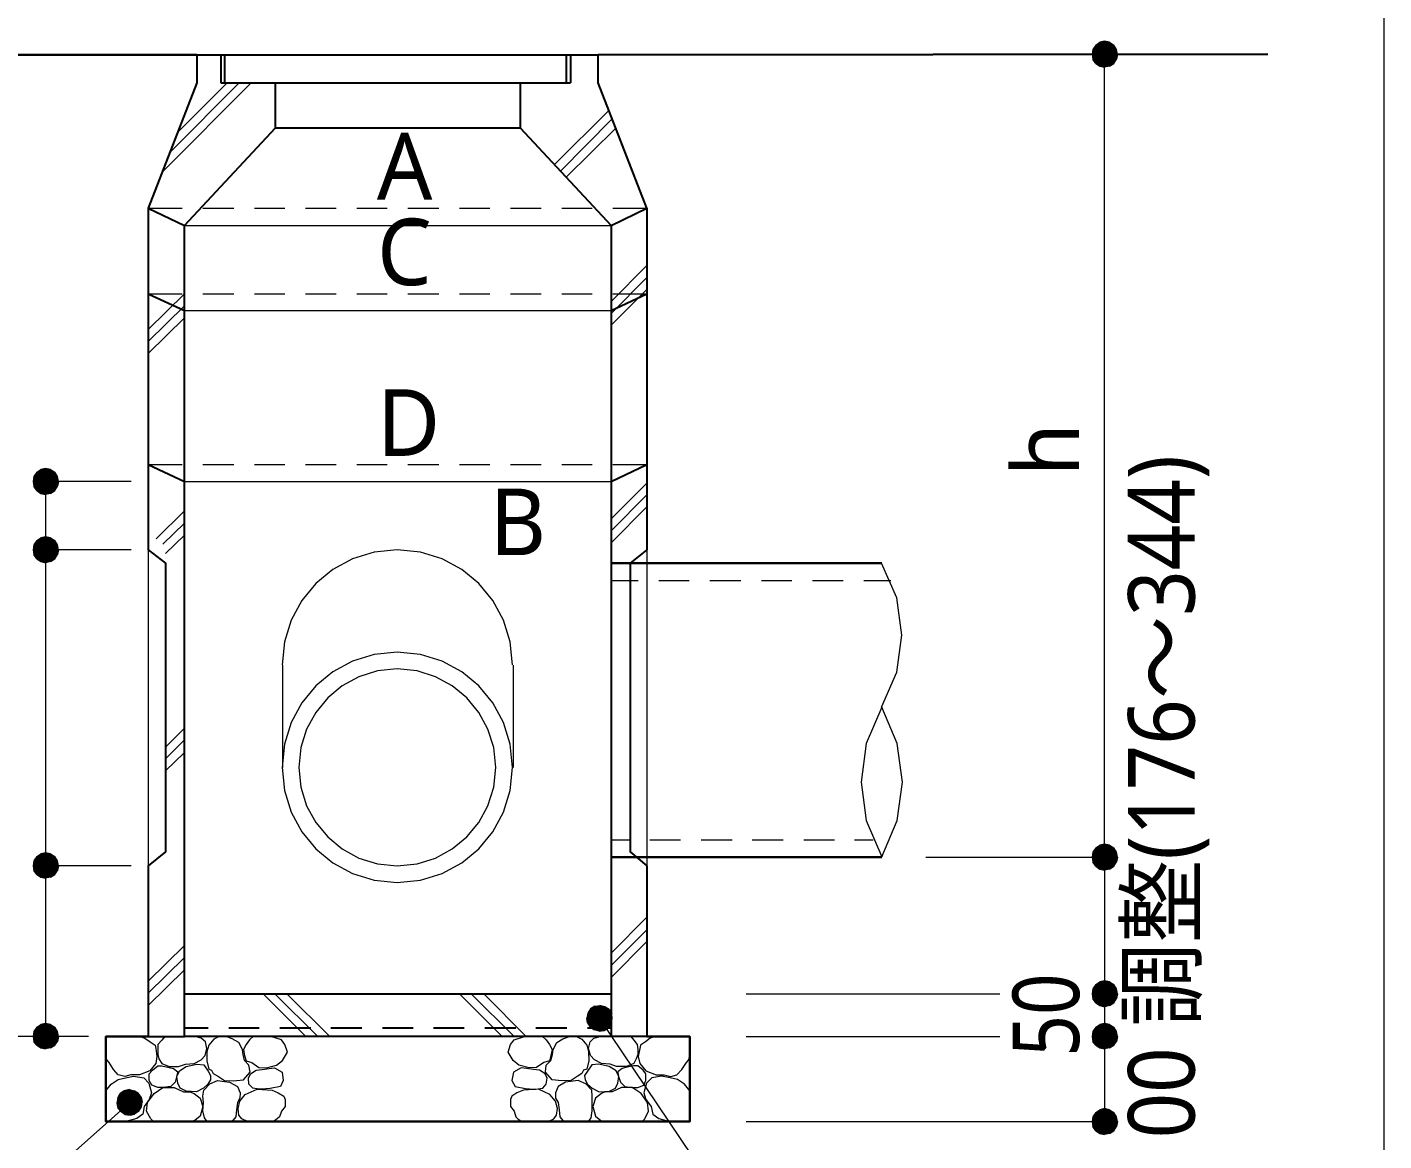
# Model space of a CAD drawing. Header units: millimetres. Extents: x 0 to 420, y 0 to 297.
# Drawn here: x 249.2 to 302.2, y 212 to 255.5 of the extents above; entities that cross this region are included whole.
import ezdxf
from ezdxf.enums import TextEntityAlignment as Align

# ---------------------------------------------------------------- set-up
doc = ezdxf.new("R2010")
doc.units = ezdxf.units.MM
doc.styles.add('kst32b', font='NotoSansJP-Variable.ttf')

msp = doc.modelspace()

# ---------------------------------------------------------------- hatches: boundary and pattern name
h = msp.add_hatch(color=7)
h.paths.add_polyline_path([(291.275, 254.953), (291.084, 254.91), (291.275, 254.445), (291.275, 254.953)])
h.paths.add_polyline_path([(291.084, 254.91), (291.275, 254.445), (290.936, 254.804), (291.084, 254.91)])
h.paths.add_polyline_path([(291.275, 254.445), (290.936, 254.804), (290.809, 254.635), (291.275, 254.445)])
h = msp.add_hatch(color=7)
h.paths.add_polyline_path([(291.74, 254.635), (291.634, 254.804), (291.275, 254.445), (291.74, 254.635)])
h.paths.add_polyline_path([(291.634, 254.804), (291.275, 254.445), (291.465, 254.91), (291.634, 254.804)])
h.paths.add_polyline_path([(291.275, 254.445), (291.465, 254.91), (291.275, 254.953), (291.275, 254.445)])
for points in [[(290.809, 254.635), (290.788, 254.445), (291.275, 254.445), (290.809, 254.635)], [(249.47, 237.956), (249.449, 237.765), (249.936, 237.765), (249.47, 237.956)], [(249.47, 235.289), (249.449, 235.098), (249.936, 235.098), (249.47, 235.289)], [(290.809, 223.287), (290.788, 223.097), (291.275, 223.097), (290.809, 223.287)], [(249.47, 222.948), (249.449, 222.758), (249.936, 222.758), (249.47, 222.948)], [(290.809, 217.953), (290.788, 217.763), (291.275, 217.763), (290.809, 217.953)], [(271.209, 217.17), (271.103, 217.001), (271.547, 216.81), (271.209, 217.17)], [(249.47, 216.281), (249.449, 216.09), (249.936, 216.09), (249.47, 216.281)], [(290.809, 216.281), (290.788, 216.09), (291.275, 216.09), (290.809, 216.281)], [(252.709, 213.487), (252.751, 213.296), (253.217, 213.508), (252.709, 213.487)], [(290.809, 212.958), (290.788, 212.767), (291.275, 212.767), (290.809, 212.958)]]:
    msp.add_hatch(color=7).paths.add_polyline_path(points)
h = msp.add_hatch(color=7)
h.paths.add_polyline_path([(290.788, 254.445), (290.809, 254.254), (291.275, 254.445), (290.788, 254.445)])
h.paths.add_polyline_path([(290.809, 254.254), (291.275, 254.445), (290.936, 254.085), (290.809, 254.254)])
h.paths.add_polyline_path([(291.275, 254.445), (290.936, 254.085), (291.084, 253.979), (291.275, 254.445)])
h = msp.add_hatch(color=7)
h.paths.add_polyline_path([(291.084, 253.979), (291.275, 253.937), (291.275, 254.445), (291.084, 253.979)])
h.paths.add_polyline_path([(291.275, 253.937), (291.275, 254.445), (291.465, 253.979), (291.275, 253.937)])
h.paths.add_polyline_path([(291.275, 254.445), (291.465, 253.979), (291.634, 254.085), (291.275, 254.445)])
h = msp.add_hatch(color=7)
h.paths.add_polyline_path([(291.634, 254.085), (291.74, 254.254), (291.275, 254.445), (291.634, 254.085)])
h.paths.add_polyline_path([(291.74, 254.254), (291.275, 254.445), (291.782, 254.445), (291.74, 254.254)])
h.paths.add_polyline_path([(291.275, 254.445), (291.782, 254.445), (291.74, 254.635), (291.275, 254.445)])
h = msp.add_hatch(color=7)
h.paths.add_polyline_path([(249.936, 238.273), (249.746, 238.231), (249.936, 237.765), (249.936, 238.273)])
h.paths.add_polyline_path([(249.746, 238.231), (249.936, 237.765), (249.597, 238.125), (249.746, 238.231)])
h.paths.add_polyline_path([(249.936, 237.765), (249.597, 238.125), (249.47, 237.956), (249.936, 237.765)])
h = msp.add_hatch(color=7)
h.paths.add_polyline_path([(250.402, 237.956), (250.296, 238.125), (249.936, 237.765), (250.402, 237.956)])
h.paths.add_polyline_path([(250.296, 238.125), (249.936, 237.765), (250.127, 238.231), (250.296, 238.125)])
h.paths.add_polyline_path([(249.936, 237.765), (250.127, 238.231), (249.936, 238.273), (249.936, 237.765)])
h = msp.add_hatch(color=7)
h.paths.add_polyline_path([(250.296, 237.405), (250.402, 237.575), (249.936, 237.765), (250.296, 237.405)])
h.paths.add_polyline_path([(250.402, 237.575), (249.936, 237.765), (250.444, 237.765), (250.402, 237.575)])
h.paths.add_polyline_path([(249.936, 237.765), (250.444, 237.765), (250.402, 237.956), (249.936, 237.765)])
h = msp.add_hatch(color=7)
h.paths.add_polyline_path([(249.449, 237.765), (249.47, 237.575), (249.936, 237.765), (249.449, 237.765)])
h.paths.add_polyline_path([(249.47, 237.575), (249.936, 237.765), (249.597, 237.405), (249.47, 237.575)])
h.paths.add_polyline_path([(249.936, 237.765), (249.597, 237.405), (249.746, 237.299), (249.936, 237.765)])
h = msp.add_hatch(color=7)
h.paths.add_polyline_path([(249.746, 237.299), (249.936, 237.257), (249.936, 237.765), (249.746, 237.299)])
h.paths.add_polyline_path([(249.936, 237.257), (249.936, 237.765), (250.127, 237.299), (249.936, 237.257)])
h.paths.add_polyline_path([(249.936, 237.765), (250.127, 237.299), (250.296, 237.405), (249.936, 237.765)])
h = msp.add_hatch(color=7)
h.paths.add_polyline_path([(249.936, 235.606), (249.746, 235.564), (249.936, 235.098), (249.936, 235.606)])
h.paths.add_polyline_path([(249.746, 235.564), (249.936, 235.098), (249.597, 235.458), (249.746, 235.564)])
h.paths.add_polyline_path([(249.936, 235.098), (249.597, 235.458), (249.47, 235.289), (249.936, 235.098)])
h = msp.add_hatch(color=7)
h.paths.add_polyline_path([(250.402, 235.289), (250.296, 235.458), (249.936, 235.098), (250.402, 235.289)])
h.paths.add_polyline_path([(250.296, 235.458), (249.936, 235.098), (250.127, 235.564), (250.296, 235.458)])
h.paths.add_polyline_path([(249.936, 235.098), (250.127, 235.564), (249.936, 235.606), (249.936, 235.098)])
h = msp.add_hatch(color=7)
h.paths.add_polyline_path([(250.296, 234.738), (250.402, 234.908), (249.936, 235.098), (250.296, 234.738)])
h.paths.add_polyline_path([(250.402, 234.908), (249.936, 235.098), (250.444, 235.098), (250.402, 234.908)])
h.paths.add_polyline_path([(249.936, 235.098), (250.444, 235.098), (250.402, 235.289), (249.936, 235.098)])
h = msp.add_hatch(color=7)
h.paths.add_polyline_path([(249.449, 235.098), (249.47, 234.908), (249.936, 235.098), (249.449, 235.098)])
h.paths.add_polyline_path([(249.47, 234.908), (249.936, 235.098), (249.597, 234.738), (249.47, 234.908)])
h.paths.add_polyline_path([(249.936, 235.098), (249.597, 234.738), (249.746, 234.632), (249.936, 235.098)])
h = msp.add_hatch(color=7)
h.paths.add_polyline_path([(249.746, 234.632), (249.936, 234.59), (249.936, 235.098), (249.746, 234.632)])
h.paths.add_polyline_path([(249.936, 234.59), (249.936, 235.098), (250.127, 234.632), (249.936, 234.59)])
h.paths.add_polyline_path([(249.936, 235.098), (250.127, 234.632), (250.296, 234.738), (249.936, 235.098)])
h = msp.add_hatch(color=7)
h.paths.add_polyline_path([(291.275, 223.605), (291.084, 223.562), (291.275, 223.097), (291.275, 223.605)])
h.paths.add_polyline_path([(291.084, 223.562), (291.275, 223.097), (290.936, 223.456), (291.084, 223.562)])
h.paths.add_polyline_path([(291.275, 223.097), (290.936, 223.456), (290.809, 223.287), (291.275, 223.097)])
h = msp.add_hatch(color=7)
h.paths.add_polyline_path([(291.74, 223.287), (291.634, 223.456), (291.275, 223.097), (291.74, 223.287)])
h.paths.add_polyline_path([(291.634, 223.456), (291.275, 223.097), (291.465, 223.562), (291.634, 223.456)])
h.paths.add_polyline_path([(291.275, 223.097), (291.465, 223.562), (291.275, 223.605), (291.275, 223.097)])
h = msp.add_hatch(color=7)
h.paths.add_polyline_path([(249.936, 223.266), (249.746, 223.224), (249.936, 222.758), (249.936, 223.266)])
h.paths.add_polyline_path([(249.746, 223.224), (249.936, 222.758), (249.597, 223.118), (249.746, 223.224)])
h.paths.add_polyline_path([(249.936, 222.758), (249.597, 223.118), (249.47, 222.948), (249.936, 222.758)])
h = msp.add_hatch(color=7)
h.paths.add_polyline_path([(250.402, 222.948), (250.296, 223.118), (249.936, 222.758), (250.402, 222.948)])
h.paths.add_polyline_path([(250.296, 223.118), (249.936, 222.758), (250.127, 223.224), (250.296, 223.118)])
h.paths.add_polyline_path([(249.936, 222.758), (250.127, 223.224), (249.936, 223.266), (249.936, 222.758)])
h = msp.add_hatch(color=7)
h.paths.add_polyline_path([(290.788, 223.097), (290.809, 222.906), (291.275, 223.097), (290.788, 223.097)])
h.paths.add_polyline_path([(290.809, 222.906), (291.275, 223.097), (290.936, 222.737), (290.809, 222.906)])
h.paths.add_polyline_path([(291.275, 223.097), (290.936, 222.737), (291.084, 222.631), (291.275, 223.097)])
h = msp.add_hatch(color=7)
h.paths.add_polyline_path([(291.084, 222.631), (291.275, 222.589), (291.275, 223.097), (291.084, 222.631)])
h.paths.add_polyline_path([(291.275, 222.589), (291.275, 223.097), (291.465, 222.631), (291.275, 222.589)])
h.paths.add_polyline_path([(291.275, 223.097), (291.465, 222.631), (291.634, 222.737), (291.275, 223.097)])
h = msp.add_hatch(color=7)
h.paths.add_polyline_path([(291.634, 222.737), (291.74, 222.906), (291.275, 223.097), (291.634, 222.737)])
h.paths.add_polyline_path([(291.74, 222.906), (291.275, 223.097), (291.782, 223.097), (291.74, 222.906)])
h.paths.add_polyline_path([(291.275, 223.097), (291.782, 223.097), (291.74, 223.287), (291.275, 223.097)])
h = msp.add_hatch(color=7)
h.paths.add_polyline_path([(249.449, 222.758), (249.47, 222.567), (249.936, 222.758), (249.449, 222.758)])
h.paths.add_polyline_path([(249.47, 222.567), (249.936, 222.758), (249.597, 222.419), (249.47, 222.567)])
h.paths.add_polyline_path([(249.936, 222.758), (249.597, 222.419), (249.746, 222.313), (249.936, 222.758)])
h = msp.add_hatch(color=7)
h.paths.add_polyline_path([(249.746, 222.313), (249.936, 222.271), (249.936, 222.758), (249.746, 222.313)])
h.paths.add_polyline_path([(249.936, 222.271), (249.936, 222.758), (250.127, 222.313), (249.936, 222.271)])
h.paths.add_polyline_path([(249.936, 222.758), (250.127, 222.313), (250.296, 222.419), (249.936, 222.758)])
h = msp.add_hatch(color=7)
h.paths.add_polyline_path([(250.296, 222.419), (250.402, 222.567), (249.936, 222.758), (250.296, 222.419)])
h.paths.add_polyline_path([(250.402, 222.567), (249.936, 222.758), (250.444, 222.758), (250.402, 222.567)])
h.paths.add_polyline_path([(249.936, 222.758), (250.444, 222.758), (250.402, 222.948), (249.936, 222.758)])
h = msp.add_hatch(color=7)
h.paths.add_polyline_path([(291.275, 218.271), (291.084, 218.228), (291.275, 217.763), (291.275, 218.271)])
h.paths.add_polyline_path([(291.084, 218.228), (291.275, 217.763), (290.936, 218.122), (291.084, 218.228)])
h.paths.add_polyline_path([(291.275, 217.763), (290.936, 218.122), (290.809, 217.953), (291.275, 217.763)])
h = msp.add_hatch(color=7)
h.paths.add_polyline_path([(291.74, 217.953), (291.634, 218.122), (291.275, 217.763), (291.74, 217.953)])
h.paths.add_polyline_path([(291.634, 218.122), (291.275, 217.763), (291.465, 218.228), (291.634, 218.122)])
h.paths.add_polyline_path([(291.275, 217.763), (291.465, 218.228), (291.275, 218.271), (291.275, 217.763)])
h = msp.add_hatch(color=7)
h.paths.add_polyline_path([(290.788, 217.763), (290.809, 217.572), (291.275, 217.763), (290.788, 217.763)])
h.paths.add_polyline_path([(290.809, 217.572), (291.275, 217.763), (290.936, 217.403), (290.809, 217.572)])
h.paths.add_polyline_path([(291.275, 217.763), (290.936, 217.403), (291.084, 217.297), (291.275, 217.763)])
h = msp.add_hatch(color=7)
h.paths.add_polyline_path([(291.084, 217.297), (291.275, 217.255), (291.275, 217.763), (291.084, 217.297)])
h.paths.add_polyline_path([(291.275, 217.255), (291.275, 217.763), (291.465, 217.297), (291.275, 217.255)])
h.paths.add_polyline_path([(291.275, 217.763), (291.465, 217.297), (291.634, 217.403), (291.275, 217.763)])
h = msp.add_hatch(color=7)
h.paths.add_polyline_path([(291.634, 217.403), (291.74, 217.572), (291.275, 217.763), (291.634, 217.403)])
h.paths.add_polyline_path([(291.74, 217.572), (291.275, 217.763), (291.782, 217.763), (291.74, 217.572)])
h.paths.add_polyline_path([(291.275, 217.763), (291.782, 217.763), (291.74, 217.953), (291.275, 217.763)])
h = msp.add_hatch(color=7)
h.paths.add_polyline_path([(271.759, 217.255), (271.568, 217.297), (271.547, 216.81), (271.759, 217.255)])
h.paths.add_polyline_path([(271.568, 217.297), (271.547, 216.81), (271.378, 217.276), (271.568, 217.297)])
h.paths.add_polyline_path([(271.547, 216.81), (271.378, 217.276), (271.209, 217.17), (271.547, 216.81)])
h = msp.add_hatch(color=7)
h.paths.add_polyline_path([(272.055, 216.789), (272.034, 216.979), (271.547, 216.81), (272.055, 216.789)])
h.paths.add_polyline_path([(272.034, 216.979), (271.547, 216.81), (271.928, 217.149), (272.034, 216.979)])
h.paths.add_polyline_path([(271.547, 216.81), (271.928, 217.149), (271.759, 217.255), (271.547, 216.81)])
h = msp.add_hatch(color=7)
h.paths.add_polyline_path([(271.103, 217.001), (271.06, 216.81), (271.547, 216.81), (271.103, 217.001)])
h.paths.add_polyline_path([(271.06, 216.81), (271.547, 216.81), (271.082, 216.62), (271.06, 216.81)])
h.paths.add_polyline_path([(271.547, 216.81), (271.082, 216.62), (271.187, 216.45), (271.547, 216.81)])
h = msp.add_hatch(color=7)
h.paths.add_polyline_path([(271.187, 216.45), (271.357, 216.345), (271.547, 216.81), (271.187, 216.45)])
h.paths.add_polyline_path([(271.357, 216.345), (271.547, 216.81), (271.547, 216.302), (271.357, 216.345)])
h.paths.add_polyline_path([(271.547, 216.81), (271.547, 216.302), (271.738, 216.323), (271.547, 216.81)])
h = msp.add_hatch(color=7)
h.paths.add_polyline_path([(271.738, 216.323), (271.907, 216.429), (271.547, 216.81), (271.738, 216.323)])
h.paths.add_polyline_path([(271.907, 216.429), (271.547, 216.81), (272.013, 216.598), (271.907, 216.429)])
h.paths.add_polyline_path([(271.547, 216.81), (272.013, 216.598), (272.055, 216.789), (271.547, 216.81)])
h = msp.add_hatch(color=7)
h.paths.add_polyline_path([(249.449, 216.09), (249.47, 215.9), (249.936, 216.09), (249.449, 216.09)])
h.paths.add_polyline_path([(249.47, 215.9), (249.936, 216.09), (249.597, 215.752), (249.47, 215.9)])
h.paths.add_polyline_path([(249.936, 216.09), (249.597, 215.752), (249.746, 215.646), (249.936, 216.09)])
h = msp.add_hatch(color=7)
h.paths.add_polyline_path([(249.936, 216.598), (249.746, 216.556), (249.936, 216.09), (249.936, 216.598)])
h.paths.add_polyline_path([(249.746, 216.556), (249.936, 216.09), (249.597, 216.45), (249.746, 216.556)])
h.paths.add_polyline_path([(249.936, 216.09), (249.597, 216.45), (249.47, 216.281), (249.936, 216.09)])
h = msp.add_hatch(color=7)
h.paths.add_polyline_path([(249.746, 215.646), (249.936, 215.604), (249.936, 216.09), (249.746, 215.646)])
h.paths.add_polyline_path([(249.936, 215.604), (249.936, 216.09), (250.127, 215.646), (249.936, 215.604)])
h.paths.add_polyline_path([(249.936, 216.09), (250.127, 215.646), (250.296, 215.752), (249.936, 216.09)])
h = msp.add_hatch(color=7)
h.paths.add_polyline_path([(250.402, 216.281), (250.296, 216.45), (249.936, 216.09), (250.402, 216.281)])
h.paths.add_polyline_path([(250.296, 216.45), (249.936, 216.09), (250.127, 216.556), (250.296, 216.45)])
h.paths.add_polyline_path([(249.936, 216.09), (250.127, 216.556), (249.936, 216.598), (249.936, 216.09)])
h = msp.add_hatch(color=7)
h.paths.add_polyline_path([(250.296, 215.752), (250.402, 215.9), (249.936, 216.09), (250.296, 215.752)])
h.paths.add_polyline_path([(250.402, 215.9), (249.936, 216.09), (250.444, 216.09), (250.402, 215.9)])
h.paths.add_polyline_path([(249.936, 216.09), (250.444, 216.09), (250.402, 216.281), (249.936, 216.09)])
h = msp.add_hatch(color=7)
h.paths.add_polyline_path([(290.788, 216.09), (290.809, 215.9), (291.275, 216.09), (290.788, 216.09)])
h.paths.add_polyline_path([(290.809, 215.9), (291.275, 216.09), (290.936, 215.752), (290.809, 215.9)])
h.paths.add_polyline_path([(291.275, 216.09), (290.936, 215.752), (291.084, 215.646), (291.275, 216.09)])
h = msp.add_hatch(color=7)
h.paths.add_polyline_path([(291.275, 216.598), (291.084, 216.556), (291.275, 216.09), (291.275, 216.598)])
h.paths.add_polyline_path([(291.084, 216.556), (291.275, 216.09), (290.936, 216.45), (291.084, 216.556)])
h.paths.add_polyline_path([(291.275, 216.09), (290.936, 216.45), (290.809, 216.281), (291.275, 216.09)])
h = msp.add_hatch(color=7)
h.paths.add_polyline_path([(291.084, 215.646), (291.275, 215.604), (291.275, 216.09), (291.084, 215.646)])
h.paths.add_polyline_path([(291.275, 215.604), (291.275, 216.09), (291.465, 215.646), (291.275, 215.604)])
h.paths.add_polyline_path([(291.275, 216.09), (291.465, 215.646), (291.634, 215.752), (291.275, 216.09)])
h = msp.add_hatch(color=7)
h.paths.add_polyline_path([(291.74, 216.281), (291.634, 216.45), (291.275, 216.09), (291.74, 216.281)])
h.paths.add_polyline_path([(291.634, 216.45), (291.275, 216.09), (291.465, 216.556), (291.634, 216.45)])
h.paths.add_polyline_path([(291.275, 216.09), (291.465, 216.556), (291.275, 216.598), (291.275, 216.09)])
h = msp.add_hatch(color=7)
h.paths.add_polyline_path([(291.634, 215.752), (291.74, 215.9), (291.275, 216.09), (291.634, 215.752)])
h.paths.add_polyline_path([(291.74, 215.9), (291.275, 216.09), (291.782, 216.09), (291.74, 215.9)])
h.paths.add_polyline_path([(291.275, 216.09), (291.782, 216.09), (291.74, 216.281), (291.275, 216.09)])
h = msp.add_hatch(color=7)
h.paths.add_polyline_path([(253.005, 213.974), (252.836, 213.847), (253.217, 213.508), (253.005, 213.974)])
h.paths.add_polyline_path([(252.836, 213.847), (253.217, 213.508), (252.751, 213.678), (252.836, 213.847)])
h.paths.add_polyline_path([(253.217, 213.508), (252.751, 213.678), (252.709, 213.487), (253.217, 213.508)])
h = msp.add_hatch(color=7)
h.paths.add_polyline_path([(253.555, 213.868), (253.386, 213.974), (253.217, 213.508), (253.555, 213.868)])
h.paths.add_polyline_path([(253.386, 213.974), (253.217, 213.508), (253.196, 214.016), (253.386, 213.974)])
h.paths.add_polyline_path([(253.217, 213.508), (253.196, 214.016), (253.005, 213.974), (253.217, 213.508)])
h = msp.add_hatch(color=7)
h.paths.add_polyline_path([(252.751, 213.296), (252.878, 213.148), (253.217, 213.508), (252.751, 213.296)])
h.paths.add_polyline_path([(252.878, 213.148), (253.217, 213.508), (253.026, 213.042), (252.878, 213.148)])
h.paths.add_polyline_path([(253.217, 213.508), (253.026, 213.042), (253.238, 213.021), (253.217, 213.508)])
h = msp.add_hatch(color=7)
h.paths.add_polyline_path([(253.682, 213.339), (253.704, 213.529), (253.217, 213.508), (253.682, 213.339)])
h.paths.add_polyline_path([(253.704, 213.529), (253.217, 213.508), (253.661, 213.72), (253.704, 213.529)])
h.paths.add_polyline_path([(253.217, 213.508), (253.661, 213.72), (253.555, 213.868), (253.217, 213.508)])
h = msp.add_hatch(color=7)
h.paths.add_polyline_path([(253.238, 213.021), (253.407, 213.064), (253.217, 213.508), (253.238, 213.021)])
h.paths.add_polyline_path([(253.407, 213.064), (253.217, 213.508), (253.577, 213.17), (253.407, 213.064)])
h.paths.add_polyline_path([(253.217, 213.508), (253.577, 213.17), (253.682, 213.339), (253.217, 213.508)])
h = msp.add_hatch(color=7)
h.paths.add_polyline_path([(291.275, 213.275), (291.084, 213.233), (291.275, 212.767), (291.275, 213.275)])
h.paths.add_polyline_path([(291.084, 213.233), (291.275, 212.767), (290.936, 213.127), (291.084, 213.233)])
h.paths.add_polyline_path([(291.275, 212.767), (290.936, 213.127), (290.809, 212.958), (291.275, 212.767)])
h = msp.add_hatch(color=7)
h.paths.add_polyline_path([(291.74, 212.958), (291.634, 213.127), (291.275, 212.767), (291.74, 212.958)])
h.paths.add_polyline_path([(291.634, 213.127), (291.275, 212.767), (291.465, 213.233), (291.634, 213.127)])
h.paths.add_polyline_path([(291.275, 212.767), (291.465, 213.233), (291.275, 213.275), (291.275, 212.767)])
h = msp.add_hatch(color=7)
h.paths.add_polyline_path([(291.634, 212.407), (291.74, 212.577), (291.275, 212.767), (291.634, 212.407)])
h.paths.add_polyline_path([(291.74, 212.577), (291.275, 212.767), (291.782, 212.767), (291.74, 212.577)])
h.paths.add_polyline_path([(291.275, 212.767), (291.782, 212.767), (291.74, 212.958), (291.275, 212.767)])
h = msp.add_hatch(color=7)
h.paths.add_polyline_path([(290.788, 212.767), (290.809, 212.577), (291.275, 212.767), (290.788, 212.767)])
h.paths.add_polyline_path([(290.809, 212.577), (291.275, 212.767), (290.936, 212.407), (290.809, 212.577)])
h.paths.add_polyline_path([(291.275, 212.767), (290.936, 212.407), (291.084, 212.302), (291.275, 212.767)])
h = msp.add_hatch(color=7)
h.paths.add_polyline_path([(291.084, 212.302), (291.275, 212.259), (291.275, 212.767), (291.084, 212.302)])
h.paths.add_polyline_path([(291.275, 212.259), (291.275, 212.767), (291.465, 212.302), (291.275, 212.259)])
h.paths.add_polyline_path([(291.275, 212.767), (291.465, 212.302), (291.634, 212.407), (291.275, 212.767)])

# ---------------------------------------------------------------- linework, layer by layer
at = {"lineweight": 13}
for points in [[(302.175, 285.983), (302.175, 45.995)], [(251.608, 216.09), (245.618, 216.09), (245.618, 254.423)], [(253.28, 254.423), (249.936, 254.423)], [(291.275, 223.097), (291.275, 254.445)], [(254.508, 249.872), (257.958, 253.323)], [(254.804, 250.634), (257.493, 253.323)], [(255.101, 251.396), (257.027, 253.323)], [(269.79, 250.126), (271.928, 252.264)], [(270.023, 249.872), (272.055, 251.926)], [(270.256, 249.64), (272.203, 251.566)], [(253.937, 248.433), (255.27, 248.433)], [(256.074, 248.433), (257.281, 248.433)], [(258.085, 248.433), (259.271, 248.433)], [(260.075, 248.433), (261.281, 248.433)], [(262.086, 248.433), (263.271, 248.433)], [(264.075, 248.433), (265.282, 248.433)], [(266.086, 248.433), (267.271, 248.433)], [(268.076, 248.433), (269.282, 248.433)], [(270.087, 248.433), (271.272, 248.433)], [(272.076, 248.433), (273.41, 248.433)], [(255.355, 247.756), (272.013, 247.756)], [(272.013, 244.792), (273.41, 246.189)], [(272.013, 244.327), (273.41, 245.724)], [(272.013, 243.861), (273.41, 245.258)], [(253.937, 243.692), (255.355, 245.089)], [(253.937, 245.089), (255.27, 245.089)], [(256.074, 245.089), (257.281, 245.089)], [(258.085, 245.089), (259.271, 245.089)], [(260.075, 245.089), (261.281, 245.089)], [(262.086, 245.089), (263.271, 245.089)], [(264.075, 245.089), (265.282, 245.089)], [(266.086, 245.089), (267.271, 245.089)], [(268.076, 245.089), (269.282, 245.089)], [(270.087, 245.089), (271.272, 245.089)], [(272.076, 245.089), (273.41, 245.089)], [(253.937, 243.226), (255.355, 244.623)], [(253.937, 242.761), (255.355, 244.157)], [(255.355, 244.433), (272.013, 244.433)], [(253.937, 238.421), (255.27, 238.421)], [(256.074, 238.421), (257.281, 238.421)], [(258.085, 238.421), (259.271, 238.421)], [(260.075, 238.421), (261.281, 238.421)], [(262.086, 238.421), (263.271, 238.421)], [(264.075, 238.421), (265.282, 238.421)], [(266.086, 238.421), (267.271, 238.421)], [(268.076, 238.421), (269.282, 238.421)], [(270.087, 238.421), (271.272, 238.421)], [(272.076, 238.421), (273.41, 238.421)], [(253.28, 237.765), (249.936, 237.765)], [(249.936, 237.765), (249.936, 235.098), (249.936, 222.758), (249.936, 216.09)], [(255.355, 237.765), (272.013, 237.765)], [(272.013, 237.723), (272.013, 236.305), (273.41, 237.702)], [(272.013, 235.839), (273.41, 237.236)], [(272.013, 235.373), (273.41, 236.77)], [(254.254, 235.521), (255.355, 236.622)], [(254.508, 235.31), (255.355, 236.135)], [(254.614, 234.95), (255.355, 235.67)], [(253.28, 235.098), (249.936, 235.098)], [(253.937, 235.098), (253.937, 222.758)], [(268.161, 230.6), (268.069, 231.507), (267.807, 232.351), (267.392, 233.115), (266.843, 233.781), (266.177, 234.33), (265.413, 234.745), (264.569, 235.007), (263.663, 235.098), (262.756, 235.007), (261.912, 234.745), (261.148, 234.33), (260.482, 233.781), (259.933, 233.115), (259.518, 232.351), (259.256, 231.507), (259.165, 230.6)], [(273.41, 235.098), (273.41, 222.758)], [(282.569, 228.951), (283.161, 230.316), (283.358, 231.764), (283.161, 233.213), (282.569, 234.578)], [(272.013, 233.892), (273.071, 233.892)], [(273.875, 233.892), (275.061, 233.892)], [(275.865, 233.892), (277.072, 233.892)], [(277.876, 233.892), (279.061, 233.892)], [(279.866, 233.892), (281.072, 233.892)], [(281.877, 233.892), (282.935, 233.892)], [(259.186, 230.59), (259.186, 226.589)], [(268.182, 230.59), (268.182, 226.589)], [(282.577, 228.946), (281.972, 227.529), (281.771, 226.028), (281.972, 224.527), (282.577, 223.11)], [(282.573, 223.11), (283.178, 224.527), (283.379, 226.028), (283.178, 227.529), (282.573, 228.946)], [(254.614, 227.393), (255.355, 228.134)], [(254.614, 226.928), (255.355, 227.669)], [(254.614, 226.462), (255.355, 227.182)], [(272.013, 223.774), (272.732, 223.774)], [(273.516, 223.774), (274.722, 223.774)], [(275.527, 223.774), (276.733, 223.774)], [(277.516, 223.774), (278.723, 223.774)], [(279.527, 223.774), (280.734, 223.774)], [(281.517, 223.774), (282.236, 223.774)], [(284.289, 223.097), (291.275, 223.097)], [(291.275, 223.097), (291.275, 217.763), (291.275, 216.09), (291.275, 212.767)], [(253.28, 222.758), (249.936, 222.758)], [(272.013, 219.35), (273.41, 220.747)], [(272.013, 218.863), (273.41, 220.26)], [(272.013, 218.398), (273.41, 219.795)], [(253.937, 218.249), (255.355, 219.646)], [(253.937, 217.784), (255.355, 219.181)], [(253.937, 217.297), (255.355, 218.694)], [(260.096, 216.09), (258.424, 217.763)], [(260.562, 216.09), (258.889, 217.763)], [(261.027, 216.09), (259.355, 217.763)], [(267.758, 216.09), (266.086, 217.763)], [(268.224, 216.09), (266.552, 217.763)], [(268.69, 216.09), (267.039, 217.763)], [(277.283, 217.763), (287.189, 217.763)], [(290.894, 217.763), (291.275, 217.763)], [(271.547, 216.81), (277.897, 207.37)], [(253.619, 216.09), (253.81, 216.027), (254.021, 215.879), (254.212, 215.752), (254.233, 215.625), (254.275, 215.307), (254.233, 215.032), (254, 214.757), (253.598, 214.588), (253.259, 214.588), (253.026, 214.524), (252.772, 214.588), (252.582, 214.799), (252.412, 215.074), (252.328, 215.18), (252.286, 215.371)], [(254.593, 216.09), (254.466, 215.942), (254.318, 215.773), (254.318, 215.582), (254.318, 215.392), (254.36, 215.223), (254.466, 215.032), (254.762, 214.926), (255.122, 214.926), (255.397, 215.011), (255.736, 215.032), (256.011, 215.18), (256.159, 215.35), (256.223, 215.625), (256.18, 215.879), (256.011, 216.027), (255.757, 216.09)], [(256.709, 216.09), (256.498, 215.985), (256.307, 215.752), (256.223, 215.498), (256.223, 215.138), (256.307, 214.821), (256.413, 214.778), (256.477, 214.651), (256.688, 214.524), (256.921, 214.376), (257.26, 214.355), (257.662, 214.397), (257.916, 214.693), (257.873, 214.969), (257.704, 215.159), (257.641, 215.392), (257.62, 215.582), (257.471, 215.858), (257.217, 216.006), (256.985, 216.09)], [(258.043, 216.09), (257.895, 215.963), (257.768, 215.773), (257.662, 215.582), (257.704, 215.35), (257.768, 215.138), (257.979, 215.074), (258.254, 214.884), (258.551, 214.863), (258.953, 214.969), (259.186, 215.159), (259.376, 215.477), (259.271, 215.773), (259.144, 215.963), (258.72, 216.09)], [(269.325, 216.09), (269.473, 215.963), (269.6, 215.773), (269.706, 215.582), (269.663, 215.35), (269.6, 215.138), (269.388, 215.074), (269.092, 214.884), (268.817, 214.863), (268.414, 214.969), (268.182, 215.159), (267.991, 215.477), (268.076, 215.773), (268.224, 215.963), (268.626, 216.09)], [(270.658, 216.09), (270.87, 215.985), (271.06, 215.752), (271.124, 215.498), (271.145, 215.138), (271.06, 214.821), (270.933, 214.778), (270.87, 214.651), (270.679, 214.524), (270.446, 214.376), (270.087, 214.355), (269.706, 214.397), (269.452, 214.693), (269.473, 214.969), (269.663, 215.159), (269.727, 215.392), (269.748, 215.582), (269.896, 215.858), (270.129, 216.006), (270.383, 216.09)], [(272.775, 216.09), (272.902, 215.942), (273.029, 215.773), (273.05, 215.582), (273.05, 215.392), (272.987, 215.223), (272.902, 215.032), (272.605, 214.926), (272.225, 214.926), (271.971, 215.011), (271.632, 215.032), (271.357, 215.18), (271.209, 215.35), (271.124, 215.625), (271.187, 215.879), (271.336, 216.027), (271.589, 216.09)], [(273.727, 216.09), (273.537, 216.027), (273.346, 215.879), (273.156, 215.752), (273.135, 215.625), (273.071, 215.307), (273.135, 215.032), (273.368, 214.757), (273.77, 214.588), (274.087, 214.588), (274.341, 214.524), (274.574, 214.588), (274.764, 214.799), (274.955, 215.074), (275.04, 215.18), (275.082, 215.371)], [(277.283, 216.09), (287.189, 216.09)], [(290.894, 216.09), (291.275, 216.09)], [(252.286, 213.974), (252.497, 214.228), (252.772, 214.418), (253.048, 214.482), (253.365, 214.545), (253.767, 214.482), (253.958, 214.27), (254.064, 213.889), (253.979, 213.635), (253.788, 213.36), (253.725, 213.064), (253.492, 212.894), (253.069, 212.767)], [(275.082, 213.974), (274.87, 214.228), (274.595, 214.418), (274.32, 214.482), (273.981, 214.545), (273.6, 214.482), (273.389, 214.27), (273.283, 213.889), (273.368, 213.635), (273.579, 213.36), (273.643, 213.064), (273.875, 212.894), (274.299, 212.767)], [(254.148, 212.767), (254.042, 212.873), (253.873, 213.17), (253.915, 213.508), (254.169, 213.868), (254.508, 214.101), (254.953, 214.101), (255.312, 213.931), (255.566, 213.931), (255.736, 213.868), (255.969, 213.678), (256.074, 213.36), (255.969, 212.979), (255.757, 212.81), (255.609, 212.767)], [(256.244, 212.767), (256.138, 212.915), (256.074, 213.191), (256.096, 213.508), (256.074, 213.762), (256.117, 213.995), (256.35, 214.249), (256.646, 214.376), (256.921, 214.334), (257.112, 214.312), (257.429, 214.143), (257.535, 213.889), (257.514, 213.678), (257.429, 213.508), (257.387, 213.233), (257.366, 212.958), (257.239, 212.81), (257.196, 212.767)], [(257.81, 212.767), (257.598, 212.873), (257.471, 213.021), (257.45, 213.275), (257.514, 213.572), (257.725, 213.826), (258.191, 214.037), (258.784, 213.995), (259.016, 213.889), (259.228, 213.762), (259.292, 213.635), (259.292, 213.36), (259.144, 213.17), (259.059, 212.958), (258.974, 212.873), (258.826, 212.767)], [(269.557, 212.767), (269.769, 212.873), (269.875, 213.021), (269.917, 213.275), (269.833, 213.572), (269.621, 213.826), (269.177, 214.037), (268.584, 213.995), (268.33, 213.889), (268.139, 213.762), (268.076, 213.635), (268.076, 213.36), (268.224, 213.17), (268.287, 212.958), (268.372, 212.873), (268.52, 212.767)], [(271.124, 212.767), (271.23, 212.915), (271.272, 213.191), (271.272, 213.508), (271.272, 213.762), (271.251, 213.995), (271.018, 214.249), (270.722, 214.376), (270.425, 214.334), (270.235, 214.312), (269.939, 214.143), (269.833, 213.889), (269.833, 213.678), (269.939, 213.508), (269.981, 213.233), (270.002, 212.958), (270.129, 212.81), (270.171, 212.767)], [(273.219, 212.767), (273.325, 212.873), (273.473, 213.17), (273.431, 213.508), (273.177, 213.868), (272.838, 214.101), (272.415, 214.101), (272.055, 213.931), (271.78, 213.931), (271.632, 213.868), (271.399, 213.678), (271.293, 213.36), (271.399, 212.979), (271.611, 212.81), (271.738, 212.767)], [(253.217, 213.508), (243.904, 205.232)], [(277.283, 212.767), (291.275, 212.767)]]:
    msp.add_lwpolyline(points, dxfattribs=at)
at = {"lineweight": 0}
for points in [[(291.275, 254.445), (290.936, 254.804), (290.809, 254.635)], [(291.084, 254.91), (291.275, 254.445), (290.936, 254.804)], [(291.275, 254.953), (291.084, 254.91), (291.275, 254.445)], [(291.275, 254.445), (291.465, 254.91), (291.275, 254.953)], [(291.634, 254.804), (291.275, 254.445), (291.465, 254.91)], [(291.74, 254.635), (291.634, 254.804), (291.275, 254.445)], [(290.809, 254.635), (290.788, 254.445), (291.275, 254.445)], [(290.788, 254.445), (290.809, 254.254), (291.275, 254.445)], [(290.809, 254.254), (291.275, 254.445), (290.936, 254.085)], [(291.275, 254.445), (290.936, 254.085), (291.084, 253.979)], [(291.084, 253.979), (291.275, 253.937), (291.275, 254.445)], [(291.275, 254.445), (291.782, 254.445), (291.74, 254.635)], [(291.275, 253.937), (291.275, 254.445), (291.465, 253.979)], [(291.275, 254.445), (291.465, 253.979), (291.634, 254.085)], [(291.634, 254.085), (291.74, 254.254), (291.275, 254.445)], [(291.74, 254.254), (291.275, 254.445), (291.782, 254.445)], [(249.47, 237.956), (249.449, 237.765), (249.936, 237.765)], [(249.936, 237.765), (249.597, 238.125), (249.47, 237.956)], [(249.746, 238.231), (249.936, 237.765), (249.597, 238.125)], [(249.936, 238.273), (249.746, 238.231), (249.936, 237.765)], [(249.936, 237.765), (250.127, 238.231), (249.936, 238.273)], [(250.296, 238.125), (249.936, 237.765), (250.127, 238.231)], [(250.402, 237.956), (250.296, 238.125), (249.936, 237.765)], [(249.936, 237.765), (250.444, 237.765), (250.402, 237.956)], [(249.449, 237.765), (249.47, 237.575), (249.936, 237.765)], [(249.47, 237.575), (249.936, 237.765), (249.597, 237.405)], [(249.936, 237.765), (249.597, 237.405), (249.746, 237.299)], [(249.746, 237.299), (249.936, 237.257), (249.936, 237.765)], [(249.936, 237.257), (249.936, 237.765), (250.127, 237.299)], [(249.936, 237.765), (250.127, 237.299), (250.296, 237.405)], [(250.296, 237.405), (250.402, 237.575), (249.936, 237.765)], [(250.402, 237.575), (249.936, 237.765), (250.444, 237.765)], [(249.47, 235.289), (249.449, 235.098), (249.936, 235.098)], [(249.936, 235.098), (249.597, 235.458), (249.47, 235.289)], [(249.746, 235.564), (249.936, 235.098), (249.597, 235.458)], [(249.936, 235.606), (249.746, 235.564), (249.936, 235.098)], [(249.936, 235.098), (250.127, 235.564), (249.936, 235.606)], [(250.296, 235.458), (249.936, 235.098), (250.127, 235.564)], [(250.402, 235.289), (250.296, 235.458), (249.936, 235.098)], [(249.936, 235.098), (250.444, 235.098), (250.402, 235.289)], [(249.449, 235.098), (249.47, 234.908), (249.936, 235.098)], [(249.47, 234.908), (249.936, 235.098), (249.597, 234.738)], [(249.936, 235.098), (249.597, 234.738), (249.746, 234.632)], [(249.746, 234.632), (249.936, 234.59), (249.936, 235.098)], [(249.936, 234.59), (249.936, 235.098), (250.127, 234.632)], [(249.936, 235.098), (250.127, 234.632), (250.296, 234.738)], [(250.296, 234.738), (250.402, 234.908), (249.936, 235.098)], [(250.402, 234.908), (249.936, 235.098), (250.444, 235.098)], [(291.084, 223.562), (291.275, 223.097), (290.936, 223.456)], [(291.275, 223.605), (291.084, 223.562), (291.275, 223.097)], [(291.275, 223.097), (291.465, 223.562), (291.275, 223.605)], [(291.634, 223.456), (291.275, 223.097), (291.465, 223.562)], [(249.936, 222.758), (249.597, 223.118), (249.47, 222.948)], [(249.746, 223.224), (249.936, 222.758), (249.597, 223.118)], [(249.936, 223.266), (249.746, 223.224), (249.936, 222.758)], [(249.936, 222.758), (250.127, 223.224), (249.936, 223.266)], [(250.296, 223.118), (249.936, 222.758), (250.127, 223.224)], [(250.402, 222.948), (250.296, 223.118), (249.936, 222.758)], [(290.809, 223.287), (290.788, 223.097), (291.275, 223.097)], [(290.788, 223.097), (290.809, 222.906), (291.275, 223.097)], [(291.275, 223.097), (290.936, 223.456), (290.809, 223.287)], [(290.809, 222.906), (291.275, 223.097), (290.936, 222.737)], [(291.275, 223.097), (290.936, 222.737), (291.084, 222.631)], [(291.084, 222.631), (291.275, 222.589), (291.275, 223.097)], [(291.74, 223.287), (291.634, 223.456), (291.275, 223.097)], [(291.275, 223.097), (291.782, 223.097), (291.74, 223.287)], [(291.275, 222.589), (291.275, 223.097), (291.465, 222.631)], [(291.275, 223.097), (291.465, 222.631), (291.634, 222.737)], [(291.634, 222.737), (291.74, 222.906), (291.275, 223.097)], [(291.74, 222.906), (291.275, 223.097), (291.782, 223.097)], [(249.47, 222.948), (249.449, 222.758), (249.936, 222.758)], [(249.449, 222.758), (249.47, 222.567), (249.936, 222.758)], [(249.47, 222.567), (249.936, 222.758), (249.597, 222.419)], [(249.936, 222.758), (249.597, 222.419), (249.746, 222.313)], [(249.746, 222.313), (249.936, 222.271), (249.936, 222.758)], [(249.936, 222.758), (250.444, 222.758), (250.402, 222.948)], [(249.936, 222.271), (249.936, 222.758), (250.127, 222.313)], [(249.936, 222.758), (250.127, 222.313), (250.296, 222.419)], [(250.296, 222.419), (250.402, 222.567), (249.936, 222.758)], [(250.402, 222.567), (249.936, 222.758), (250.444, 222.758)], [(291.084, 218.228), (291.275, 217.763), (290.936, 218.122)], [(291.275, 218.271), (291.084, 218.228), (291.275, 217.763)], [(291.275, 217.763), (291.465, 218.228), (291.275, 218.271)], [(291.634, 218.122), (291.275, 217.763), (291.465, 218.228)], [(290.809, 217.953), (290.788, 217.763), (291.275, 217.763)], [(290.788, 217.763), (290.809, 217.572), (291.275, 217.763)], [(291.275, 217.763), (290.936, 218.122), (290.809, 217.953)], [(290.809, 217.572), (291.275, 217.763), (290.936, 217.403)], [(291.275, 217.763), (290.936, 217.403), (291.084, 217.297)], [(291.084, 217.297), (291.275, 217.255), (291.275, 217.763)], [(291.74, 217.953), (291.634, 218.122), (291.275, 217.763)], [(291.275, 217.763), (291.782, 217.763), (291.74, 217.953)], [(291.275, 217.255), (291.275, 217.763), (291.465, 217.297)], [(291.275, 217.763), (291.465, 217.297), (291.634, 217.403)], [(291.634, 217.403), (291.74, 217.572), (291.275, 217.763)], [(291.74, 217.572), (291.275, 217.763), (291.782, 217.763)], [(271.209, 217.17), (271.103, 217.001), (271.547, 216.81)], [(271.547, 216.81), (271.378, 217.276), (271.209, 217.17)], [(271.568, 217.297), (271.547, 216.81), (271.378, 217.276)], [(271.759, 217.255), (271.568, 217.297), (271.547, 216.81)], [(271.547, 216.81), (271.928, 217.149), (271.759, 217.255)], [(272.034, 216.979), (271.547, 216.81), (271.928, 217.149)], [(271.103, 217.001), (271.06, 216.81), (271.547, 216.81)], [(271.06, 216.81), (271.547, 216.81), (271.082, 216.62)], [(271.547, 216.81), (271.082, 216.62), (271.187, 216.45)], [(271.187, 216.45), (271.357, 216.345), (271.547, 216.81)], [(271.357, 216.345), (271.547, 216.81), (271.547, 216.302)], [(272.055, 216.789), (272.034, 216.979), (271.547, 216.81)], [(271.547, 216.81), (271.547, 216.302), (271.738, 216.323)], [(271.738, 216.323), (271.907, 216.429), (271.547, 216.81)], [(271.907, 216.429), (271.547, 216.81), (272.013, 216.598)], [(271.547, 216.81), (272.013, 216.598), (272.055, 216.789)], [(249.47, 216.281), (249.449, 216.09), (249.936, 216.09)], [(249.449, 216.09), (249.47, 215.9), (249.936, 216.09)], [(249.936, 216.09), (249.597, 216.45), (249.47, 216.281)], [(249.47, 215.9), (249.936, 216.09), (249.597, 215.752)], [(249.746, 216.556), (249.936, 216.09), (249.597, 216.45)], [(249.936, 216.09), (249.597, 215.752), (249.746, 215.646)], [(249.936, 216.598), (249.746, 216.556), (249.936, 216.09)], [(249.746, 215.646), (249.936, 215.604), (249.936, 216.09)], [(249.936, 216.09), (250.127, 216.556), (249.936, 216.598)], [(250.296, 216.45), (249.936, 216.09), (250.127, 216.556)], [(250.402, 216.281), (250.296, 216.45), (249.936, 216.09)], [(249.936, 216.09), (250.444, 216.09), (250.402, 216.281)], [(249.936, 215.604), (249.936, 216.09), (250.127, 215.646)], [(249.936, 216.09), (250.127, 215.646), (250.296, 215.752)], [(250.296, 215.752), (250.402, 215.9), (249.936, 216.09)], [(250.402, 215.9), (249.936, 216.09), (250.444, 216.09)], [(290.809, 216.281), (290.788, 216.09), (291.275, 216.09)], [(290.788, 216.09), (290.809, 215.9), (291.275, 216.09)], [(291.275, 216.09), (290.936, 216.45), (290.809, 216.281)], [(290.809, 215.9), (291.275, 216.09), (290.936, 215.752)], [(291.084, 216.556), (291.275, 216.09), (290.936, 216.45)], [(291.275, 216.09), (290.936, 215.752), (291.084, 215.646)], [(291.275, 216.598), (291.084, 216.556), (291.275, 216.09)], [(291.084, 215.646), (291.275, 215.604), (291.275, 216.09)], [(291.275, 216.09), (291.465, 216.556), (291.275, 216.598)], [(291.634, 216.45), (291.275, 216.09), (291.465, 216.556)], [(291.74, 216.281), (291.634, 216.45), (291.275, 216.09)], [(291.275, 216.09), (291.782, 216.09), (291.74, 216.281)], [(291.275, 215.604), (291.275, 216.09), (291.465, 215.646)], [(291.275, 216.09), (291.465, 215.646), (291.634, 215.752)], [(291.634, 215.752), (291.74, 215.9), (291.275, 216.09)], [(291.74, 215.9), (291.275, 216.09), (291.782, 216.09)], [(253.005, 213.974), (252.836, 213.847), (253.217, 213.508)], [(253.217, 213.508), (253.196, 214.016), (253.005, 213.974)], [(253.386, 213.974), (253.217, 213.508), (253.196, 214.016)], [(253.555, 213.868), (253.386, 213.974), (253.217, 213.508)], [(253.217, 213.508), (252.751, 213.678), (252.709, 213.487)], [(252.709, 213.487), (252.751, 213.296), (253.217, 213.508)], [(252.836, 213.847), (253.217, 213.508), (252.751, 213.678)], [(252.751, 213.296), (252.878, 213.148), (253.217, 213.508)], [(252.878, 213.148), (253.217, 213.508), (253.026, 213.042)], [(253.217, 213.508), (253.026, 213.042), (253.238, 213.021)], [(253.217, 213.508), (253.661, 213.72), (253.555, 213.868)], [(253.704, 213.529), (253.217, 213.508), (253.661, 213.72)], [(253.682, 213.339), (253.704, 213.529), (253.217, 213.508)], [(253.238, 213.021), (253.407, 213.064), (253.217, 213.508)], [(253.407, 213.064), (253.217, 213.508), (253.577, 213.17)], [(253.217, 213.508), (253.577, 213.17), (253.682, 213.339)], [(290.809, 212.958), (290.788, 212.767), (291.275, 212.767)], [(291.275, 212.767), (290.936, 213.127), (290.809, 212.958)], [(291.084, 213.233), (291.275, 212.767), (290.936, 213.127)], [(291.275, 213.275), (291.084, 213.233), (291.275, 212.767)], [(291.275, 212.767), (291.465, 213.233), (291.275, 213.275)], [(291.634, 213.127), (291.275, 212.767), (291.465, 213.233)], [(291.74, 212.958), (291.634, 213.127), (291.275, 212.767)], [(291.275, 212.767), (291.782, 212.767), (291.74, 212.958)], [(290.788, 212.767), (290.809, 212.577), (291.275, 212.767)], [(290.809, 212.577), (291.275, 212.767), (290.936, 212.407)], [(291.275, 212.767), (290.936, 212.407), (291.084, 212.302)], [(291.084, 212.302), (291.275, 212.259), (291.275, 212.767)], [(291.275, 212.259), (291.275, 212.767), (291.465, 212.302)], [(291.275, 212.767), (291.465, 212.302), (291.634, 212.407)], [(291.634, 212.407), (291.74, 212.577), (291.275, 212.767)], [(291.74, 212.577), (291.275, 212.767), (291.782, 212.767)]]:
    msp.add_lwpolyline(points, close=True, dxfattribs=at)
at = {"lineweight": 30}
for points in [[(237.024, 254.423), (255.841, 254.423)], [(271.505, 254.423), (297.646, 254.445)], [(272.013, 234.569), (282.575, 234.569)], [(272.013, 223.097), (282.575, 223.097)], [(253.937, 216.09), (252.286, 216.09), (252.286, 212.767), (275.082, 212.767), (275.082, 216.09), (273.41, 216.09)]]:
    msp.add_lwpolyline(points, dxfattribs=at)
at = {"lineweight": 25}
for points in [[(255.841, 254.423), (255.841, 253.323), (253.937, 248.433)], [(255.841, 254.423), (271.505, 254.423)], [(256.773, 254.423), (256.773, 253.323)], [(256.921, 254.423), (256.921, 253.323)], [(268.457, 253.323), (268.457, 251.566), (272.013, 247.756), (273.41, 248.433), (271.505, 253.323), (271.505, 254.423)], [(270.256, 254.423), (270.256, 253.323)], [(270.425, 254.423), (270.425, 253.323)], [(255.355, 247.756), (258.911, 251.566), (258.911, 253.323)], [(256.773, 253.323), (270.425, 253.323)], [(258.911, 251.566), (268.457, 251.566)], [(253.937, 248.433), (255.355, 247.756)], [(253.937, 248.433), (253.937, 235.098), (254.614, 234.569), (254.614, 223.308), (253.937, 222.758), (253.937, 216.09), (255.355, 216.09), (255.355, 247.756)], [(273.41, 248.433), (273.41, 235.098), (272.754, 234.569), (272.754, 223.308), (273.41, 222.758), (273.41, 216.09), (272.013, 216.09)], [(272.013, 247.756), (272.013, 216.09), (255.355, 216.09)], [(253.937, 245.089), (255.355, 244.433)], [(272.013, 244.433), (273.41, 245.089)], [(253.937, 238.421), (255.355, 237.765)], [(272.013, 237.765), (273.41, 238.421)], [(255.355, 217.763), (272.013, 217.763)], [(255.355, 216.429), (256.286, 216.429)], [(257.09, 216.429), (258.276, 216.429)], [(259.08, 216.429), (260.287, 216.429)], [(261.07, 216.429), (262.276, 216.429)], [(263.08, 216.429), (264.287, 216.429)], [(265.07, 216.429), (266.277, 216.429)], [(267.081, 216.429), (268.287, 216.429)], [(269.071, 216.429), (270.277, 216.429)], [(271.082, 216.429), (272.013, 216.429)]]:
    msp.add_lwpolyline(points, dxfattribs=at)
at = {"lineweight": 13}
for points in [[(268.161, 226.6), (268.069, 227.506), (267.807, 228.351), (267.392, 229.115), (266.843, 229.78), (266.177, 230.329), (265.413, 230.744), (264.569, 231.006), (263.663, 231.098), (262.756, 231.006), (261.912, 230.744), (261.148, 230.329), (260.482, 229.78), (259.933, 229.115), (259.518, 228.351), (259.256, 227.506), (259.165, 226.6), (259.256, 225.693), (259.518, 224.849), (259.933, 224.085), (260.482, 223.419), (261.148, 222.87), (261.912, 222.455), (262.756, 222.193), (263.663, 222.102), (264.569, 222.193), (265.413, 222.455), (266.177, 222.87), (266.843, 223.419), (267.392, 224.085), (267.807, 224.849), (268.069, 225.693)], [(267.504, 226.6), (267.426, 227.374), (267.202, 228.095), (266.848, 228.748), (266.379, 229.316), (265.811, 229.785), (265.158, 230.14), (264.437, 230.363), (263.663, 230.441), (262.888, 230.363), (262.167, 230.14), (261.515, 229.785), (260.946, 229.316), (260.477, 228.748), (260.123, 228.095), (259.899, 227.374), (259.821, 226.6), (259.899, 225.825), (260.123, 225.104), (260.477, 224.452), (260.946, 223.883), (261.515, 223.414), (262.167, 223.06), (262.888, 222.836), (263.663, 222.758), (264.437, 222.836), (265.158, 223.06), (265.811, 223.414), (266.379, 223.883), (266.848, 224.452), (267.202, 225.104), (267.426, 225.825)], [(254.995, 214.312), (254.825, 214.143), (254.529, 214.101), (254.318, 214.101), (254.085, 214.186), (253.979, 214.376), (253.979, 214.63), (254.106, 214.778), (254.318, 214.947), (254.466, 214.947), (254.762, 214.884), (254.931, 214.842), (255.101, 214.715), (255.058, 214.566)], [(256.286, 214.736), (256.371, 214.566), (256.371, 214.397), (256.265, 214.228), (256.096, 214.08), (255.82, 213.931), (255.418, 213.953), (255.185, 214.08), (255.101, 214.27), (255.058, 214.524), (255.164, 214.757), (255.418, 214.926), (255.841, 215.011), (256.117, 214.99)], [(258.276, 214.037), (258.022, 214.08), (257.873, 214.228), (257.852, 214.461), (257.937, 214.63), (258.149, 214.778), (258.382, 214.799), (258.657, 214.842), (258.868, 214.863), (259.165, 214.693), (259.207, 214.376), (259.101, 214.143), (258.699, 214.058), (258.36, 214.037)], [(269.071, 214.037), (269.346, 214.08), (269.473, 214.228), (269.515, 214.461), (269.43, 214.63), (269.219, 214.778), (268.986, 214.799), (268.711, 214.842), (268.499, 214.863), (268.203, 214.693), (268.139, 214.376), (268.266, 214.143), (268.669, 214.058), (268.986, 214.037)], [(271.082, 214.736), (270.976, 214.566), (270.997, 214.397), (271.082, 214.228), (271.272, 214.08), (271.547, 213.931), (271.949, 213.953), (272.182, 214.08), (272.267, 214.27), (272.309, 214.524), (272.203, 214.757), (271.928, 214.926), (271.526, 215.011), (271.251, 214.99)], [(272.373, 214.312), (272.542, 214.143), (272.817, 214.101), (273.05, 214.101), (273.283, 214.186), (273.368, 214.376), (273.368, 214.63), (273.262, 214.778), (273.05, 214.947), (272.881, 214.947), (272.584, 214.884), (272.436, 214.842), (272.267, 214.715), (272.288, 214.566)]]:
    msp.add_lwpolyline(points, close=True, dxfattribs=at)

# ---------------------------------------------------------------- texts
at = {"style": 'kst32b'}
for s, p in [('A', (262.869, 248.772)), ('C', (262.869, 245.428)), ('D', (262.869, 238.76)), ('B', (267.271, 234.887))]:
    msp.add_text(s, height=2.599, dxfattribs=at).set_placement(p)
msp.add_text('h', height=2.599, rotation=90, dxfattribs=at).set_placement((290.28, 237.956))
for s, height, p, p2 in [('100 調整(176～344)', 2.59891, (294.788, 210.333), (294.788, 238.789)), ('50', 2.5989, (290.28, 215.307), (290.28, 218.556))]:
    msp.add_text(s, height=height, dxfattribs=at).set_placement(p, p2, align=Align.FIT)

doc.saveas('drawing.dxf')
